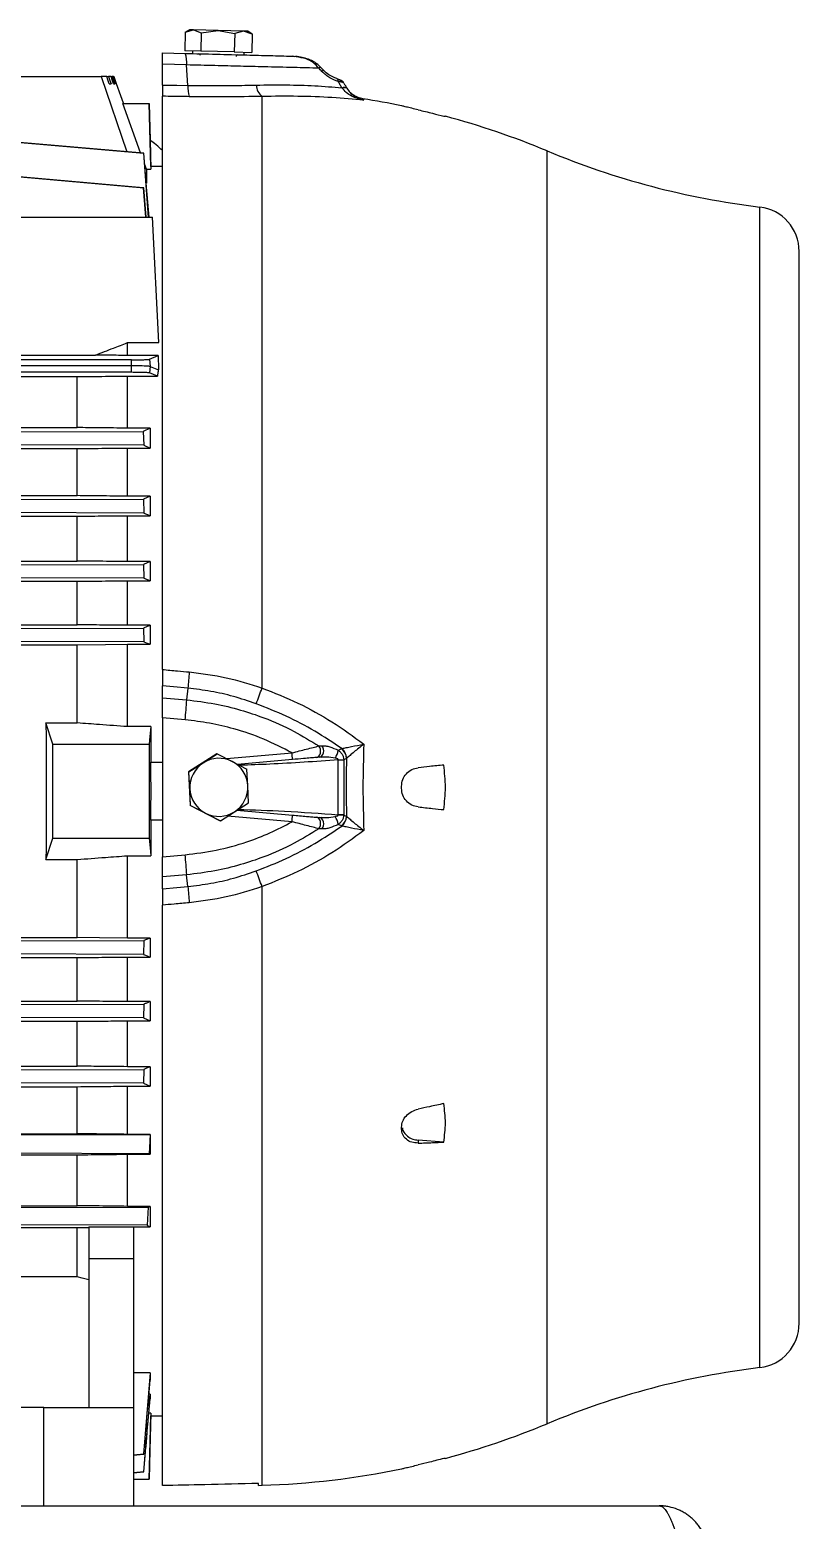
# Model space of a CAD drawing. Header units: millimetres. Extents: x 2 to 418, y 2 to 295.
# Drawn here: x 96.92 to 114.13, y 91.12 to 124.49 of the extents above; entities that cross this region are included whole.
import ezdxf

# ---------------------------------------------------------------- set-up
doc = ezdxf.new("R2010")
doc.units = ezdxf.units.MM

msp = doc.modelspace()

# ---------------------------------------------------------------- linework, layer by layer
at = {"color": 7, "linetype": 'Continuous', "lineweight": 25}
for p, q in [((100.395, 124.436), (100.576, 124.49)), ((100.497, 124.492), (100.404, 124.441)), ((100.576, 124.49), (100.497, 124.492)), ((101.13, 124.475), (100.576, 124.49)), ((100.576, 124.49), (100.753, 124.427)), ((100.753, 124.427), (101.13, 124.475)), ((101.13, 124.475), (101.503, 124.407)), ((101.701, 124.46), (101.13, 124.475)), ((100.395, 124.436), (100.384, 124.024)), ((100.753, 124.427), (100.742, 124.015)), ((101.503, 124.407), (101.492, 123.995)), ((101.701, 124.46), (101.503, 124.407)), ((101.895, 124.397), (101.701, 124.46)), ((101.796, 124.458), (101.701, 124.46)), ((101.895, 124.397), (101.796, 124.458)), ((101.895, 124.397), (101.884, 123.985)), ((101.885, 124.401), (101.895, 124.397)), ((99.883, 123.977), (100.393, 123.964)), ((100.742, 124.015), (100.384, 124.024)), ((100.555, 124.02), (100.553, 123.96)), ((101.492, 123.995), (100.742, 124.015)), ((101.492, 123.995), (101.884, 123.985)), ((101.713, 123.93), (101.714, 123.99)), ((102.875, 123.884), (102.785, 123.901)), ((100.426, 123.704), (99.883, 123.719)), ((99.883, 123.255), (99.883, 123.719)), ((100.454, 123.247), (100.426, 123.704)), ((103.492, 123.582), (103.423, 123.658)), ((93.551, 123.445), (98.514, 123.445)), ((98.514, 123.445), (99.085, 121.763)), ((98.656, 123.445), (98.677, 123.445)), ((98.741, 123.445), (98.757, 123.445)), ((98.793, 123.445), (98.794, 123.445)), ((99.013, 122.849), (98.796, 123.446)), ((103.791, 123.397), (103.787, 123.399)), ((103.945, 123.299), (103.932, 123.308)), ((99.394, 121.736), (99.001, 122.845)), ((99.001, 122.845), (99.588, 122.845)), ((99.626, 121.43), (99.589, 122.845)), ((99.883, 110.17), (99.883, 123.003)), ((102.114, 109.755), (102.114, 123)), ((104.371, 122.947), (104.39, 122.913)), ((105.233, 122.789), (105.233, 122.789)), ((106.181, 122.557), (106.216, 122.556)), ((99.458, 121.728), (96.435, 121.994)), ((96.445, 121.994), (99.468, 121.73)), ((99.468, 121.73), (99.458, 121.728)), ((99.458, 121.728), (99.568, 120.294)), ((99.524, 121.37), (99.49, 121.467)), ((99.456, 120.954), (96.433, 121.221)), ((96.446, 121.221), (99.469, 120.956)), ((99.524, 121.37), (99.524, 121.059)), ((99.524, 121.37), (99.625, 121.37)), ((99.625, 121.43), (99.625, 121.37)), ((99.883, 121.43), (99.625, 121.43)), ((99.469, 120.956), (99.456, 120.954)), ((99.456, 120.954), (99.503, 120.294)), ((99.52, 120.294), (99.469, 120.956)), ((92.704, 120.294), (99.659, 120.294)), ((99.806, 117.487), (99.659, 120.294)), ((114.133, 95.531), (114.133, 119.531)), ((99.099, 117.2), (99.099, 117.487)), ((99.099, 117.487), (99.806, 117.487)), ((91.883, 117.21), (98.387, 117.21)), ((99.791, 117.2), (99.099, 117.2)), ((99.594, 117.116), (99.791, 117.2)), ((99.19, 116.968), (91.883, 116.968)), ((99.19, 117.103), (91.895, 117.103)), ((99.19, 116.823), (91.896, 116.823)), ((99.19, 116.968), (99.19, 117.103)), ((99.19, 116.823), (99.19, 116.968)), ((99.594, 117.116), (99.609, 116.954)), ((99.609, 116.954), (99.596, 116.81)), ((99.771, 116.74), (99.596, 116.81)), ((99.609, 116.954), (99.794, 116.88)), ((76.688, 116.726), (97.979, 116.726)), ((97.979, 115.586), (97.979, 116.726)), ((99.099, 115.573), (99.099, 116.74)), ((99.099, 116.74), (99.771, 116.74)), ((76.499, 115.586), (97.979, 115.586)), ((96.433, 115.49), (99.456, 115.499)), ((99.607, 115.573), (99.099, 115.573)), ((99.607, 115.573), (99.456, 115.499)), ((99.456, 115.499), (99.469, 115.191)), ((99.607, 115.573), (99.607, 115.128)), ((99.469, 115.191), (96.446, 115.2)), ((99.099, 115.128), (99.607, 115.128)), ((99.099, 114.049), (99.099, 115.128)), ((99.469, 115.191), (99.607, 115.128)), ((75.087, 115.115), (97.979, 115.115)), ((97.979, 114.062), (97.979, 115.115)), ((75.087, 114.062), (97.979, 114.062)), ((96.434, 113.972), (99.458, 113.982)), ((99.607, 114.049), (99.099, 114.049)), ((99.607, 114.049), (99.458, 113.982)), ((99.458, 113.982), (99.468, 113.673)), ((99.607, 114.049), (99.607, 113.613)), ((75.087, 113.602), (97.979, 113.602)), ((99.468, 113.673), (96.445, 113.683)), ((97.979, 112.598), (97.979, 113.602)), ((99.099, 113.613), (99.607, 113.613)), ((99.099, 112.586), (99.099, 113.613)), ((75.087, 112.598), (97.979, 112.598)), ((96.436, 112.513), (99.459, 112.522)), ((99.607, 112.586), (99.099, 112.586)), ((99.607, 112.586), (99.459, 112.522)), ((99.459, 112.522), (99.468, 112.214)), ((99.607, 112.586), (99.607, 112.156)), ((75.087, 112.145), (97.979, 112.145)), ((99.468, 112.214), (96.444, 112.223)), ((97.979, 111.17), (97.979, 112.145)), ((99.099, 112.156), (99.607, 112.156)), ((99.099, 111.159), (99.099, 112.156)), ((75.087, 111.17), (97.979, 111.17)), ((99.607, 111.159), (99.099, 111.159)), ((99.607, 111.159), (99.607, 110.733)), ((96.437, 111.089), (99.461, 111.098)), ((99.467, 110.79), (96.443, 110.799)), ((99.461, 111.098), (99.467, 110.79)), ((75.087, 110.722), (97.979, 110.722)), ((97.979, 108.973), (97.979, 110.722)), ((99.099, 110.733), (99.607, 110.733)), ((99.099, 108.89), (99.099, 110.733)), ((99.883, 109.538), (99.883, 109.806)), ((99.883, 109.538), (100.426, 109.489)), ((100.454, 109.751), (100.426, 109.489)), ((97.433, 108.495), (97.277, 108.973)), ((97.277, 108.973), (97.979, 108.973)), ((99.625, 108.89), (99.099, 108.89)), ((99.625, 108.89), (99.625, 108.092)), ((99.883, 109.087), (99.883, 105.976)), ((100.393, 109.041), (99.883, 109.087)), ((97.433, 108.495), (99.588, 108.495)), ((97.433, 106.395), (97.433, 108.495)), ((101.099, 108.281), (100.468, 107.876)), ((100.795, 108.078), (101.11, 108.281)), ((101.11, 108.281), (101.099, 108.281)), ((101.11, 108.281), (101.445, 108.109)), ((102.794, 108.154), (101.565, 108.046)), ((103.421, 108.214), (103.434, 108.209)), ((103.819, 106.919), (103.819, 108.144)), ((103.819, 108.144), (103.945, 108.144)), ((103.945, 108.144), (103.945, 106.919)), ((99.625, 108.092), (99.883, 108.092)), ((100.468, 107.876), (100.503, 107.126)), ((100.478, 107.876), (100.468, 107.876)), ((100.478, 107.876), (100.795, 108.078)), ((100.498, 107.501), (100.478, 107.876)), ((101.445, 108.109), (101.776, 107.937)), ((101.796, 107.562), (101.776, 107.937)), ((100.514, 107.126), (100.498, 107.501)), ((101.812, 107.187), (101.796, 107.562)), ((105.233, 107.51), (105.233, 107.553)), ((100.514, 107.126), (100.503, 107.126)), ((101.17, 106.782), (100.503, 107.126)), ((100.514, 107.126), (100.849, 106.954)), ((101.498, 106.984), (101.812, 107.187)), ((99.625, 106.798), (99.625, 106)), ((99.883, 106.798), (99.625, 106.798)), ((100.849, 106.954), (101.181, 106.782)), ((101.181, 106.782), (101.17, 106.782)), ((101.181, 106.782), (101.498, 106.984)), ((101.549, 107.018), (102.794, 106.909)), ((103.394, 106.856), (103.433, 106.856)), ((103.434, 106.853), (103.421, 106.849)), ((103.434, 106.853), (103.421, 106.849)), ((103.819, 106.919), (103.945, 106.919)), ((97.277, 105.917), (97.433, 106.395)), ((97.433, 106.395), (99.588, 106.395)), ((97.277, 105.917), (97.979, 105.917)), ((97.979, 104.168), (97.979, 105.917)), ((99.099, 106), (99.625, 106)), ((99.099, 104.157), (99.099, 106)), ((99.883, 105.976), (100.393, 106.022)), ((100.426, 105.574), (99.883, 105.525)), ((99.883, 105.256), (99.883, 105.525)), ((100.454, 105.311), (100.426, 105.574)), ((99.883, 91.897), (99.883, 104.893)), ((75.087, 104.168), (97.979, 104.168)), ((99.607, 104.157), (99.099, 104.157)), ((99.607, 104.157), (99.607, 103.731)), ((99.461, 103.792), (96.438, 103.801)), ((96.443, 104.091), (99.467, 104.1)), ((99.467, 104.1), (99.461, 103.792)), ((75.087, 103.72), (97.979, 103.72)), ((97.979, 102.745), (97.979, 103.72)), ((99.099, 103.731), (99.607, 103.731)), ((99.099, 102.734), (99.099, 103.731)), ((75.087, 102.745), (97.979, 102.745)), ((96.444, 102.667), (99.468, 102.676)), ((99.607, 102.734), (99.099, 102.734)), ((99.468, 102.676), (99.459, 102.368)), ((99.607, 102.734), (99.607, 102.304)), ((75.087, 102.293), (97.979, 102.293)), ((99.459, 102.368), (96.436, 102.377)), ((97.979, 101.288), (97.979, 102.293)), ((99.099, 102.304), (99.607, 102.304)), ((99.099, 101.277), (99.099, 102.304)), ((99.459, 102.368), (99.607, 102.304)), ((75.087, 101.288), (97.979, 101.288)), ((96.445, 101.207), (99.468, 101.217)), ((99.607, 101.277), (99.099, 101.277)), ((99.468, 101.217), (99.458, 100.908)), ((99.607, 101.277), (99.607, 100.841)), ((75.087, 100.829), (97.979, 100.829)), ((99.458, 100.908), (96.435, 100.918)), ((97.979, 99.775), (97.979, 100.829)), ((99.099, 100.841), (99.607, 100.841)), ((99.099, 99.762), (99.099, 100.841)), ((99.458, 100.908), (99.607, 100.841)), ((75.087, 99.775), (97.979, 99.775)), ((105.233, 99.884), (105.233, 99.921)), ((96.584, 99.753), (99.606, 99.762)), ((99.607, 99.762), (99.099, 99.762)), ((99.606, 99.762), (99.585, 99.328)), ((99.607, 99.762), (99.606, 99.762)), ((99.607, 99.762), (99.607, 99.317)), ((106.181, 99.586), (105.609, 99.631)), ((105.609, 99.631), (105.609, 99.566)), ((75.087, 99.304), (97.979, 99.304)), ((99.585, 99.328), (96.563, 99.337)), ((97.979, 98.164), (97.979, 99.304)), ((99.099, 98.15), (99.099, 99.317)), ((99.099, 99.317), (99.607, 99.317)), ((75.087, 98.164), (97.979, 98.164)), ((96.546, 98.121), (99.568, 98.131)), ((99.607, 98.15), (99.099, 98.15)), ((99.568, 98.131), (99.545, 97.725)), ((99.607, 98.15), (99.607, 97.69)), ((93.633, 97.675), (97.979, 97.675)), ((99.545, 97.725), (96.523, 97.734)), ((97.979, 96.572), (97.979, 97.675)), ((98.233, 97.692), (99.233, 97.692)), ((98.233, 97.692), (98.233, 96.985)), ((99.233, 97.692), (99.233, 96.985)), ((99.233, 97.69), (99.607, 97.69)), ((98.233, 96.985), (99.233, 96.985)), ((98.233, 96.985), (98.233, 93.645)), ((99.233, 96.985), (99.233, 93.645)), ((97.979, 96.572), (93.633, 96.572)), ((99.607, 94.423), (99.233, 94.423)), ((99.607, 94.423), (99.459, 92.6)), ((99.607, 94.423), (99.607, 94.262)), ((99.607, 93.947), (99.581, 93.947)), ((99.607, 93.947), (99.607, 93.837)), ((97.233, 93.645), (75.833, 93.645)), ((97.233, 91.445), (97.233, 93.645)), ((97.233, 93.645), (99.233, 93.645)), ((99.233, 93.645), (99.233, 91.445)), ((99.625, 93.52), (99.58, 93.52)), ((99.589, 92.045), (99.626, 93.46)), ((99.625, 93.52), (99.625, 93.46)), ((99.625, 93.46), (99.883, 93.46)), ((99.233, 92.58), (99.459, 92.6)), ((99.468, 92.598), (99.233, 92.578)), ((99.459, 92.6), (99.468, 92.598)), ((106.216, 92.507), (106.181, 92.506)), ((99.233, 92.184), (99.461, 92.204)), ((99.467, 92.203), (99.233, 92.182)), ((99.461, 92.204), (99.467, 92.203)), ((105.233, 92.274), (105.233, 92.274)), ((99.233, 92.045), (99.588, 92.045)), ((102.033, 91.902), (102.033, 91.945)), ((102.033, 91.902), (102.114, 91.904)), ((66.198, 91.445), (110.998, 91.445))]:
    msp.add_line(p, q, dxfattribs=at)
at = {"color": 8, "linetype": 'Continuous', "lineweight": 25}
for p, q in [((102.785, 123.901), (102.84, 123.891)), ((108.493, 93.283), (108.493, 121.78)), ((113.254, 94.539), (113.254, 120.524)), ((101.316, 108.175), (102.785, 108.303)), ((102.785, 106.759), (101.343, 106.886)), ((102.114, 91.904), (102.114, 105.308))]:
    msp.add_line(p, q, dxfattribs=at)
at = {"color": 7, "linetype": 'Continuous', "lineweight": 25, "flags": 128}
for points in [[(98.695, 123.285), (98.663, 123.375), (98.638, 123.445)], [(98.677, 123.445), (98.709, 123.355), (98.734, 123.285)], [(98.791, 123.285), (98.759, 123.375), (98.734, 123.445)], [(98.757, 123.445), (98.79, 123.355), (98.815, 123.285)], [(98.844, 123.285), (98.811, 123.375), (98.786, 123.445)], [(98.794, 123.445), (98.826, 123.355), (98.852, 123.285)], [(99.883, 123.255), (100.203, 123.251), (100.454, 123.247)], [(103.897, 123.195), (103.918, 123.201), (103.937, 123.205), (103.954, 123.208), (103.969, 123.209), (103.982, 123.208), (103.992, 123.205), (103.999, 123.201), (104.005, 123.195)], [(103.902, 123.189), (103.923, 123.195), (103.942, 123.198), (103.959, 123.2), (103.974, 123.201), (103.987, 123.199), (103.997, 123.197), (104.005, 123.192), (104.01, 123.186)], [(99.588, 122.845), (99.609, 122.019), (99.625, 121.37)], [(99.467, 110.79), (99.545, 110.758), (99.607, 110.733)], [(97.979, 110.722), (98.606, 110.728), (99.099, 110.733)], [(100.454, 109.751), (100.134, 109.782), (99.883, 109.806)], [(99.625, 108.89), (99.604, 108.669), (99.588, 108.495)], [(103.325, 108.201), (103.356, 108.21), (103.383, 108.23), (103.404, 108.261), (103.418, 108.299), (103.423, 108.341), (103.419, 108.384), (103.405, 108.424), (103.384, 108.458)], [(103.394, 108.207), (103.425, 108.216), (103.452, 108.236), (103.474, 108.267), (103.488, 108.304), (103.493, 108.347), (103.488, 108.389), (103.475, 108.43), (103.454, 108.464)], [(103.384, 106.605), (103.405, 106.639), (103.419, 106.679), (103.423, 106.722), (103.418, 106.764), (103.404, 106.802), (103.383, 106.833), (103.356, 106.853), (103.325, 106.862)], [(103.454, 106.599), (103.475, 106.633), (103.488, 106.673), (103.493, 106.716), (103.488, 106.758), (103.474, 106.796), (103.452, 106.826), (103.425, 106.847), (103.394, 106.856)], [(99.588, 106.395), (99.609, 106.174), (99.625, 106)], [(99.883, 105.256), (100.203, 105.287), (100.454, 105.311)], [(99.099, 104.157), (98.472, 104.163), (97.979, 104.168)], [(99.607, 104.157), (99.528, 104.125), (99.467, 104.1)], [(98.233, 96.505), (98.091, 96.543), (97.979, 96.572)], [(99.467, 92.203), (99.545, 93.118), (99.607, 93.837)], [(99.625, 93.52), (99.604, 92.694), (99.588, 92.045)]]:
    msp.add_lwpolyline(points, dxfattribs=at)
at = {"color": 7, "linetype": 'Continuous', "lineweight": 25}
for centre, radius, start, end in [((99.847, 123.762), 0.582, 354.3328, 20.3439), ((100.692, 123.916), 0.04, 358.5, 88.5), ((101.572, 123.893), 0.04, 88.5, 178.5), ((101.351, 123.23), 0.898, 178.8861, 195.1898), ((102.344, 123.282), 0.364, 184.4332, 230.8565), ((103.815, 123.224), 0.15, 30.002, 76.7976), ((103.815, 123.224), 0.15, 44.3458, 76.7962), ((101.564, 105.167), 18, 78.2391, 81.03), ((101.564, 105.167), 18, 67.3604, 75.0238), ((115.422, 138.393), 18, 247.3604, 263.0815), ((113.133, 119.531), 1, 0, 83.0815), ((118.413, 108.387), 18.011, 174.5003, 175.657), ((88.756, 110.135), 11.688, 354.6264, 356.8282), ((89.445, 114.365), 13.482, 338.4067, 340.0022), ((101.147, 107.532), 0.65, 62.7024, 122.7215), ((101.364, 108.141), 1.429, 0.4992, 6.5029), ((103.437, 108.411), 0.383, 324.0807, 352.5148), ((103.78, 111.748), 3.602, 270.6103, 272.6104), ((103.632, 108.133), 0.376, 7.1604, 45.0615), ((103.636, 108.132), 0.377, 7.7357, 45.265), ((101.147, 107.531), 0.65, 122.7246, 182.7135), ((101.146, 107.531), 0.65, 2.7061, 62.6981), ((101.147, 107.531), 0.65, 182.7061, 242.6981), ((101.146, 107.531), 0.65, 302.7246, 2.7135), ((101.147, 107.531), 0.65, 242.7024, 302.7215), ((101.364, 106.921), 1.429, 353.4971, 359.5008), ((103.437, 106.652), 0.383, 7.4852, 35.9193), ((103.78, 103.314), 3.602, 87.3896, 89.3897), ((103.632, 106.93), 0.376, 314.9385, 352.8396), ((103.636, 106.931), 0.377, 314.735, 352.2643), ((88.756, 104.927), 11.688, 3.1718, 5.3736), ((89.445, 100.698), 13.482, 19.9978, 21.5933), ((118.413, 106.675), 18.011, 184.343, 185.4997), ((113.133, 95.531), 1, 276.9185, 0), ((115.422, 76.67), 18, 96.9185, 112.6396), ((101.564, 109.896), 18, 284.9757, 292.6396), ((101.564, 109.896), 18, 271.75, 281.7609)]:
    msp.add_arc(centre, radius, start, end, dxfattribs=at)
at = {"color": 8, "linetype": 'Continuous', "lineweight": 25}
for centre, radius, start, end in [((103.464, 123.557), 0.109, 112.0318, 136.5639), ((103.533, 123.48), 0.109, 111.9955, 136.1168), ((103.75, 123.343), 0.0677, 350.6744, 53.5274)]:
    msp.add_arc(centre, radius, start, end, dxfattribs=at)
at = {"color": 7, "linetype": 'Continuous', "lineweight": 25}
for points, knots in [([(99.883, 123.719), (99.883, 123.759), (99.883, 123.843), (99.883, 123.949), (99.883, 123.967), (99.883, 123.977)], [0, 0, 0, 0, 0.276134, 0.562131, 1, 1, 1, 1]), ([(100.393, 123.964), (100.626, 123.958), (101.093, 123.946), (101.727, 123.929), (102.294, 123.914), (102.621, 123.906), (102.785, 123.901)], [0, 0, 0, 0, 0.279333, 0.560176, 0.780687, 1, 1, 1, 1]), ([(103.423, 123.658), (103.38, 123.696), (103.299, 123.77), (103.109, 123.857), (102.961, 123.881), (102.865, 123.896)], [0, 0, 0, 0, 0.274006, 0.528028, 1, 1, 1, 1]), ([(103.384, 123.632), (103.201, 123.637), (102.807, 123.646), (102.216, 123.661), (101.62, 123.675), (101.043, 123.689), (100.637, 123.699), (100.426, 123.704)], [0, 0, 0, 0, 0.203591, 0.438196, 0.611812, 0.7991, 1, 1, 1, 1]), ([(103.454, 123.556), (103.441, 123.57), (103.418, 123.596), (103.395, 123.621), (103.384, 123.632)], [0, 0, 0, 0, 0.56, 1, 1, 1, 1]), ([(103.817, 123.332), (103.754, 123.358), (103.659, 123.398), (103.536, 123.478), (103.481, 123.53), (103.454, 123.556)], [0, 0, 0, 0, 0.497503, 0.748598, 1, 1, 1, 1]), ([(103.788, 123.398), (103.727, 123.423), (103.622, 123.466), (103.53, 123.548), (103.492, 123.582)], [0, 0, 0, 0, 0.580568, 1, 1, 1, 1]), ([(98.638, 123.445), (98.617, 123.445), (98.58, 123.445), (98.534, 123.445), (98.514, 123.445)], [0, 0, 0, 0, 0.5603408, 1, 1, 1, 1]), ([(98.734, 123.445), (98.724, 123.445), (98.708, 123.445), (98.687, 123.445), (98.677, 123.445)], [0, 0, 0, 0, 0.559649, 1, 1, 1, 1]), ([(98.695, 123.285), (98.703, 123.285), (98.716, 123.285), (98.729, 123.285), (98.734, 123.285)], [0, 0, 0, 0, 0.5600163, 1, 1, 1, 1]), ([(98.786, 123.445), (98.782, 123.445), (98.774, 123.445), (98.763, 123.445), (98.757, 123.445)], [0, 0, 0, 0, 0.559717, 1, 1, 1, 1]), ([(98.791, 123.285), (98.796, 123.285), (98.805, 123.285), (98.812, 123.285), (98.815, 123.285)], [0, 0, 0, 0, 0.560004, 1, 1, 1, 1]), ([(98.844, 123.285), (98.846, 123.285), (98.849, 123.285), (98.851, 123.285), (98.852, 123.285)], [0, 0, 0, 0, 0.56, 1, 1, 1, 1]), ([(99.883, 123.255), (99.883, 123.224), (99.883, 123.16), (99.883, 123.086), (99.883, 123.03), (99.883, 123.012), (99.883, 123.003)], [0, 0, 0, 0, 0.25037, 0.50006, 0.750038, 1, 1, 1, 1]), ([(100.454, 123.247), (100.625, 123.245), (100.968, 123.241), (101.479, 123.244), (101.812, 123.251), (101.981, 123.254)], [0, 0, 0, 0, 0.330174, 0.659144, 1, 1, 1, 1]), ([(101.981, 123.254), (102.207, 123.257), (102.657, 123.263), (103.299, 123.243), (103.698, 123.211), (103.897, 123.195)], [0, 0, 0, 0, 0.335671, 0.668626, 1, 1, 1, 1]), ([(103.932, 123.308), (103.922, 123.316), (103.905, 123.331), (103.869, 123.355), (103.83, 123.38), (103.804, 123.391), (103.791, 123.397)], [0, 0, 0, 0, 0.274172, 0.523279, 0.76056, 1, 1, 1, 1]), ([(103.868, 123.363), (103.857, 123.369), (103.833, 123.38), (103.805, 123.392), (103.791, 123.397)], [0, 0, 0, 0, 0.488396, 1, 1, 1, 1]), ([(103.897, 123.195), (103.882, 123.221), (103.856, 123.266), (103.829, 123.312), (103.817, 123.332)], [0, 0, 0, 0, 0.5600004, 1, 1, 1, 1]), ([(103.922, 123.329), (103.917, 123.334), (103.911, 123.339), (103.896, 123.348), (103.892, 123.35)], [0, 0, 0, 0, 0.772869, 1, 1, 1, 1]), ([(103.902, 123.189), (103.901, 123.191), (103.899, 123.193), (103.898, 123.195), (103.897, 123.195)], [0, 0, 0, 0, 0.5599999, 1, 1, 1, 1]), ([(104.39, 122.913), (104.296, 122.939), (104.156, 122.976), (103.995, 123.084), (103.933, 123.155), (103.902, 123.189)], [0, 0, 0, 0, 0.509465, 0.759122, 1, 1, 1, 1]), ([(103.945, 123.299), (103.956, 123.28), (103.976, 123.245), (103.996, 123.211), (104.005, 123.195)], [0, 0, 0, 0, 0.56, 1, 1, 1, 1]), ([(104.005, 123.195), (104.006, 123.194), (104.007, 123.19), (104.009, 123.187), (104.01, 123.186)], [0, 0, 0, 0, 0.559999, 1, 1, 1, 1]), ([(104.01, 123.186), (104.033, 123.152), (104.08, 123.082), (104.204, 122.975), (104.316, 122.938), (104.39, 122.913)], [0, 0, 0, 0, 0.240144, 0.489146, 1, 1, 1, 1]), ([(100.485, 122.994), (100.373, 122.996), (100.172, 122.999), (99.971, 123.002), (99.883, 123.003)], [0, 0, 0, 0, 0.56, 1, 1, 1, 1]), ([(104.39, 122.913), (104.156, 122.935), (103.688, 122.98), (102.923, 123.008), (102.384, 123.002), (102.114, 123)], [0, 0, 0, 0, 0.333147, 0.666491, 1, 1, 1, 1]), ([(104.371, 122.947), (104.353, 122.95), (104.327, 122.955), (104.289, 122.967), (104.259, 122.977), (104.23, 122.99), (104.19, 123.011), (104.141, 123.042), (104.092, 123.082), (104.061, 123.111), (104.051, 123.125), (104.051, 123.126)], [0, 0, 0, 0, 0.07127, 0.103964, 0.135488, 0.170192, 0.214685, 0.350249, 0.622637, 0.970289, 1, 1, 1, 1]), ([(105.609, 122.7), (105.559, 122.712), (105.46, 122.735), (105.337, 122.764), (105.25, 122.785), (105.239, 122.788), (105.233, 122.789)], [0, 0, 0, 0, 0.250066, 0.499991, 0.749823, 1, 1, 1, 1]), ([(105.609, 122.7), (105.716, 122.675), (105.908, 122.629), (106.098, 122.579), (106.181, 122.557)], [0, 0, 0, 0, 0.5601065, 1, 1, 1, 1]), ([(99.883, 121.789), (99.837, 121.833), (99.752, 121.915), (99.655, 121.982), (99.611, 122.012)], [0, 0, 0, 0, 0.5440358, 1, 1, 1, 1]), ([(99.584, 120.294), (99.566, 120.521), (99.528, 121), (99.489, 121.478), (99.468, 121.73)], [0, 0, 0, 0, 0.473759, 1, 1, 1, 1]), ([(98.387, 117.21), (98.52, 117.262), (98.757, 117.355), (98.995, 117.447), (99.099, 117.487)], [0, 0, 0, 0, 0.5599999, 1, 1, 1, 1]), ([(99.099, 117.2), (98.966, 117.202), (98.729, 117.205), (98.492, 117.208), (98.387, 117.21)], [0, 0, 0, 0, 0.5599999, 1, 1, 1, 1]), ([(99.791, 117.2), (99.791, 117.141), (99.792, 117.035), (99.794, 116.928), (99.794, 116.88)], [0, 0, 0, 0, 0.559996, 1, 1, 1, 1]), ([(99.19, 117.103), (99.241, 117.103), (99.342, 117.103), (99.471, 117.106), (99.566, 117.11), (99.585, 117.114), (99.594, 117.116)], [0, 0, 0, 0, 0.249797, 0.49979, 0.749654, 1, 1, 1, 1]), ([(99.512, 116.962), (99.46, 116.964), (99.368, 116.967), (99.245, 116.967), (99.19, 116.968)], [0, 0, 0, 0, 0.5591, 1, 1, 1, 1]), ([(99.596, 116.81), (99.586, 116.811), (99.566, 116.815), (99.471, 116.819), (99.341, 116.822), (99.241, 116.822), (99.19, 116.823)], [0, 0, 0, 0, 0.250076, 0.500102, 0.750071, 1, 1, 1, 1]), ([(99.609, 116.954), (99.601, 116.956), (99.587, 116.959), (99.537, 116.961), (99.512, 116.962)], [0, 0, 0, 0, 0.500032, 1, 1, 1, 1]), ([(99.794, 116.88), (99.79, 116.854), (99.782, 116.807), (99.774, 116.76), (99.771, 116.74)], [0, 0, 0, 0, 0.560002, 1, 1, 1, 1]), ([(97.979, 116.726), (98.188, 116.729), (98.561, 116.733), (98.935, 116.738), (99.099, 116.74)], [0, 0, 0, 0, 0.56, 1, 1, 1, 1]), ([(99.099, 115.573), (98.89, 115.575), (98.516, 115.58), (98.143, 115.584), (97.979, 115.586)], [0, 0, 0, 0, 0.56, 1, 1, 1, 1]), ([(97.979, 115.115), (98.188, 115.118), (98.561, 115.122), (98.935, 115.126), (99.099, 115.128)], [0, 0, 0, 0, 0.56, 1, 1, 1, 1]), ([(99.099, 114.049), (98.89, 114.052), (98.517, 114.056), (98.143, 114.06), (97.979, 114.062)], [0, 0, 0, 0, 0.56, 1, 1, 1, 1]), ([(97.979, 113.602), (98.188, 113.604), (98.561, 113.608), (98.935, 113.612), (99.099, 113.613)], [0, 0, 0, 0, 0.56, 1, 1, 1, 1]), ([(99.468, 113.673), (99.494, 113.662), (99.541, 113.642), (99.587, 113.622), (99.607, 113.613)], [0, 0, 0, 0, 0.56, 1, 1, 1, 1]), ([(99.099, 112.586), (98.89, 112.588), (98.517, 112.592), (98.144, 112.596), (97.979, 112.598)], [0, 0, 0, 0, 0.56, 1, 1, 1, 1]), ([(97.979, 112.145), (98.188, 112.147), (98.562, 112.151), (98.935, 112.155), (99.099, 112.156)], [0, 0, 0, 0, 0.56, 1, 1, 1, 1]), ([(99.468, 112.214), (99.494, 112.203), (99.54, 112.184), (99.587, 112.165), (99.607, 112.156)], [0, 0, 0, 0, 0.56, 1, 1, 1, 1]), ([(99.099, 111.159), (98.89, 111.161), (98.517, 111.165), (98.144, 111.169), (97.979, 111.17)], [0, 0, 0, 0, 0.56, 1, 1, 1, 1]), ([(99.607, 111.159), (99.58, 111.148), (99.531, 111.128), (99.482, 111.107), (99.461, 111.098)], [0, 0, 0, 0, 0.56, 1, 1, 1, 1]), ([(99.883, 110.17), (99.996, 110.159), (100.196, 110.141), (100.397, 110.122), (100.485, 110.114)], [0, 0, 0, 0, 0.56, 1, 1, 1, 1]), ([(99.883, 110.17), (99.883, 110.133), (99.883, 110.058), (99.883, 109.958), (99.883, 109.87), (99.883, 109.828), (99.883, 109.806)], [0, 0, 0, 0, 0.251022, 0.499996, 0.7496, 1, 1, 1, 1]), ([(99.883, 109.087), (99.883, 109.137), (99.883, 109.238), (99.883, 109.407), (99.883, 109.488), (99.883, 109.538)], [0, 0, 0, 0, 0.276967, 0.563179, 1, 1, 1, 1]), ([(100.426, 109.489), (100.637, 109.464), (101.043, 109.415), (101.62, 109.274), (102.216, 109.075), (102.807, 108.812), (103.201, 108.57), (103.384, 108.458)], [0, 0, 0, 0, 0.2009, 0.388188, 0.561804, 0.796409, 1, 1, 1, 1]), ([(101.981, 109.404), (101.812, 109.461), (101.479, 109.573), (100.968, 109.689), (100.625, 109.73), (100.454, 109.751)], [0, 0, 0, 0, 0.340854, 0.669824, 1, 1, 1, 1]), ([(102.114, 109.755), (102.384, 109.647), (102.924, 109.432), (103.688, 109.01), (104.156, 108.67), (104.39, 108.5)], [0, 0, 0, 0, 0.333856, 0.667198, 1, 1, 1, 1]), ([(103.897, 108.399), (103.698, 108.532), (103.299, 108.798), (102.657, 109.136), (102.207, 109.314), (101.981, 109.404)], [0, 0, 0, 0, 0.331374, 0.664329, 1, 1, 1, 1]), ([(97.277, 108.973), (97.279, 108.689), (97.284, 108.12), (97.286, 107.097), (97.28, 106.364), (97.277, 105.917)], [0, 0, 0, 0, 0.279848, 0.56012, 1, 1, 1, 1]), ([(99.099, 108.89), (98.89, 108.906), (98.517, 108.933), (98.144, 108.961), (97.979, 108.973)], [0, 0, 0, 0, 0.56, 1, 1, 1, 1]), ([(102.785, 108.303), (102.576, 108.411), (102.157, 108.626), (101.533, 108.836), (100.943, 108.977), (100.576, 109.02), (100.393, 109.041)], [0, 0, 0, 0, 0.279312, 0.56015, 0.780669, 1, 1, 1, 1]), ([(99.588, 108.495), (99.588, 108.299), (99.589, 107.949), (99.589, 107.599), (99.589, 107.445)], [0, 0, 0, 0, 0.56, 1, 1, 1, 1]), ([(102.785, 108.303), (102.893, 108.331), (103.058, 108.374), (103.262, 108.426), (103.343, 108.447), (103.384, 108.458)], [0, 0, 0, 0, 0.48121, 0.734691, 1, 1, 1, 1]), ([(103.384, 108.458), (103.398, 108.459), (103.421, 108.461), (103.444, 108.463), (103.454, 108.464)], [0, 0, 0, 0, 0.56, 1, 1, 1, 1]), ([(103.454, 108.464), (103.481, 108.463), (103.535, 108.462), (103.658, 108.433), (103.754, 108.39), (103.817, 108.361)], [0, 0, 0, 0, 0.250259, 0.501107, 1, 1, 1, 1]), ([(103.902, 108.4), (103.933, 108.406), (103.995, 108.419), (104.156, 108.452), (104.296, 108.481), (104.39, 108.5)], [0, 0, 0, 0, 0.240584, 0.489771, 1, 1, 1, 1]), ([(104.39, 108.5), (104.315, 108.44), (104.204, 108.351), (104.08, 108.245), (104.033, 108.203), (104.01, 108.182)], [0, 0, 0, 0, 0.511616, 0.760149, 1, 1, 1, 1]), ([(103.325, 108.201), (103.284, 108.197), (103.2, 108.19), (103.016, 108.173), (102.878, 108.161), (102.794, 108.154)], [0, 0, 0, 0, 0.28128, 0.562346, 1, 1, 1, 1]), ([(103.394, 108.207), (103.381, 108.206), (103.358, 108.204), (103.335, 108.202), (103.325, 108.201)], [0, 0, 0, 0, 0.56, 1, 1, 1, 1]), ([(103.748, 108.186), (103.686, 108.195), (103.566, 108.211), (103.451, 108.208), (103.394, 108.207)], [0, 0, 0, 0, 0.513186, 1, 1, 1, 1]), ([(103.819, 108.147), (103.819, 108.148), (103.819, 108.15), (103.818, 108.155), (103.814, 108.161), (103.807, 108.167), (103.786, 108.179), (103.765, 108.183), (103.748, 108.186)], [0, 0, 0, 0, 0.040428, 0.081299, 0.169031, 0.271685, 0.391417, 1, 1, 1, 1]), ([(103.817, 108.361), (103.832, 108.368), (103.859, 108.381), (103.885, 108.393), (103.897, 108.399)], [0, 0, 0, 0, 0.56, 1, 1, 1, 1]), ([(103.817, 108.361), (103.833, 108.349), (103.866, 108.324), (103.905, 108.275), (103.935, 108.216), (103.941, 108.172), (103.945, 108.15)], [0, 0, 0, 0, 0.234613, 0.480296, 0.738376, 1, 1, 1, 1]), ([(103.819, 108.144), (103.819, 108.145), (103.819, 108.145), (103.819, 108.146), (103.819, 108.147)], [0, 0, 0, 0, 0.56, 1, 1, 1, 1]), ([(103.897, 108.399), (103.898, 108.399), (103.9, 108.399), (103.901, 108.399), (103.902, 108.4)], [0, 0, 0, 0, 0.56, 1, 1, 1, 1]), ([(104.005, 108.18), (103.993, 108.174), (103.973, 108.164), (103.953, 108.154), (103.945, 108.15)], [0, 0, 0, 0, 0.56, 1, 1, 1, 1]), ([(103.945, 108.15), (103.945, 108.149), (103.945, 108.147), (103.945, 108.145), (103.945, 108.144)], [0, 0, 0, 0, 0.56, 1, 1, 1, 1]), ([(104.01, 106.88), (104.006, 107.123), (103.997, 107.558), (104.006, 107.991), (104.01, 108.182)], [0, 0, 0, 0, 0.559984, 1, 1, 1, 1]), ([(104.01, 108.182), (104.009, 108.182), (104.007, 108.181), (104.005, 108.18), (104.005, 108.18)], [0, 0, 0, 0, 0.5599989, 1, 1, 1, 1]), ([(99.628, 107.445), (99.628, 107.554), (99.628, 107.773), (99.626, 107.985), (99.625, 108.092)], [0, 0, 0, 0, 0.500927, 1, 1, 1, 1]), ([(105.233, 107.553), (105.239, 107.605), (105.25, 107.709), (105.337, 107.842), (105.46, 107.939), (105.559, 107.96), (105.609, 107.971)], [0, 0, 0, 0, 0.2498768, 0.499711, 0.749541, 1, 1, 1, 1]), ([(106.181, 108.031), (106.075, 108.02), (105.885, 108), (105.693, 107.98), (105.609, 107.971)], [0, 0, 0, 0, 0.559901, 1, 1, 1, 1]), ([(105.609, 107.092), (105.559, 107.102), (105.46, 107.124), (105.337, 107.221), (105.25, 107.353), (105.239, 107.457), (105.233, 107.51)], [0, 0, 0, 0, 0.250066, 0.499991, 0.749823, 1, 1, 1, 1]), ([(99.589, 107.445), (99.589, 107.249), (99.589, 106.899), (99.588, 106.549), (99.588, 106.395)], [0, 0, 0, 0, 0.56, 1, 1, 1, 1]), ([(99.625, 106.798), (99.626, 106.905), (99.628, 107.118), (99.628, 107.336), (99.628, 107.445)], [0, 0, 0, 0, 0.5000832, 1, 1, 1, 1]), ([(102.794, 106.909), (102.901, 106.899), (103.052, 106.886), (103.229, 106.871), (103.293, 106.865), (103.325, 106.862)], [0, 0, 0, 0, 0.556549, 0.778553, 1, 1, 1, 1]), ([(103.325, 106.862), (103.338, 106.861), (103.361, 106.859), (103.384, 106.857), (103.394, 106.856)], [0, 0, 0, 0, 0.56, 1, 1, 1, 1]), ([(103.748, 106.877), (103.765, 106.88), (103.786, 106.884), (103.807, 106.896), (103.814, 106.902), (103.818, 106.908), (103.819, 106.913), (103.819, 106.915), (103.819, 106.916)], [0, 0, 0, 0, 0.608897, 0.72861, 0.831135, 0.91867, 0.959315, 1, 1, 1, 1]), ([(103.945, 106.913), (103.941, 106.891), (103.935, 106.847), (103.905, 106.788), (103.866, 106.739), (103.833, 106.714), (103.817, 106.702)], [0, 0, 0, 0, 0.261295, 0.519331, 0.764742, 1, 1, 1, 1]), ([(103.819, 106.916), (103.819, 106.917), (103.819, 106.917), (103.819, 106.918), (103.819, 106.919)], [0, 0, 0, 0, 0.56, 1, 1, 1, 1]), ([(103.945, 106.919), (103.945, 106.917), (103.945, 106.916), (103.945, 106.914), (103.945, 106.913)], [0, 0, 0, 0, 0.56, 1, 1, 1, 1]), ([(103.945, 106.913), (103.956, 106.907), (103.976, 106.897), (103.996, 106.888), (104.005, 106.883)], [0, 0, 0, 0, 0.56, 1, 1, 1, 1]), ([(104.005, 106.883), (104.006, 106.883), (104.007, 106.882), (104.009, 106.881), (104.01, 106.88)], [0, 0, 0, 0, 0.5599989, 1, 1, 1, 1]), ([(104.01, 106.88), (104.033, 106.86), (104.08, 106.818), (104.204, 106.712), (104.316, 106.623), (104.39, 106.563)], [0, 0, 0, 0, 0.2401437, 0.4891456, 1, 1, 1, 1]), ([(105.609, 107.092), (105.716, 107.081), (105.908, 107.061), (106.098, 107.041), (106.181, 107.032)], [0, 0, 0, 0, 0.5601065, 1, 1, 1, 1]), ([(100.393, 106.022), (100.626, 106.051), (101.093, 106.109), (101.727, 106.287), (102.294, 106.502), (102.621, 106.674), (102.785, 106.759)], [0, 0, 0, 0, 0.2793329, 0.5601763, 0.7806869, 1, 1, 1, 1]), ([(103.384, 106.605), (103.201, 106.492), (102.807, 106.25), (102.216, 105.988), (101.62, 105.789), (101.043, 105.648), (100.637, 105.599), (100.426, 105.574)], [0, 0, 0, 0, 0.203591, 0.438196, 0.611812, 0.7991, 1, 1, 1, 1]), ([(101.981, 105.659), (102.207, 105.748), (102.657, 105.927), (103.299, 106.264), (103.698, 106.531), (103.897, 106.664)], [0, 0, 0, 0, 0.3356715, 0.6686259, 1, 1, 1, 1]), ([(104.39, 106.563), (104.156, 106.393), (103.688, 106.053), (102.923, 105.631), (102.384, 105.416), (102.114, 105.308)], [0, 0, 0, 0, 0.3331467, 0.6664912, 1, 1, 1, 1]), ([(103.384, 106.605), (103.343, 106.615), (103.262, 106.636), (103.058, 106.689), (102.893, 106.732), (102.785, 106.759)], [0, 0, 0, 0, 0.265325, 0.518804, 1, 1, 1, 1]), ([(103.454, 106.599), (103.441, 106.6), (103.418, 106.602), (103.395, 106.604), (103.384, 106.605)], [0, 0, 0, 0, 0.56, 1, 1, 1, 1]), ([(103.817, 106.702), (103.754, 106.673), (103.659, 106.63), (103.536, 106.6), (103.481, 106.6), (103.454, 106.599)], [0, 0, 0, 0, 0.497503, 0.748598, 1, 1, 1, 1]), ([(103.897, 106.664), (103.882, 106.671), (103.856, 106.684), (103.829, 106.696), (103.817, 106.702)], [0, 0, 0, 0, 0.56, 1, 1, 1, 1]), ([(103.902, 106.663), (103.901, 106.663), (103.899, 106.664), (103.898, 106.664), (103.897, 106.664)], [0, 0, 0, 0, 0.56, 1, 1, 1, 1]), ([(104.39, 106.563), (104.296, 106.582), (104.156, 106.611), (103.995, 106.644), (103.933, 106.657), (103.902, 106.663)], [0, 0, 0, 0, 0.509465, 0.759122, 1, 1, 1, 1]), ([(97.979, 105.917), (98.188, 105.932), (98.561, 105.96), (98.935, 105.988), (99.099, 106)], [0, 0, 0, 0, 0.56, 1, 1, 1, 1]), ([(99.883, 105.525), (99.883, 105.554), (99.883, 105.613), (99.883, 105.765), (99.883, 105.897), (99.883, 105.976)], [0, 0, 0, 0, 0.2761345, 0.5621305, 1, 1, 1, 1]), ([(100.454, 105.311), (100.625, 105.332), (100.968, 105.374), (101.479, 105.49), (101.812, 105.602), (101.981, 105.659)], [0, 0, 0, 0, 0.330174, 0.659144, 1, 1, 1, 1]), ([(99.883, 105.256), (99.883, 105.235), (99.883, 105.193), (99.883, 105.105), (99.883, 105.004), (99.883, 104.93), (99.883, 104.893)], [0, 0, 0, 0, 0.250985, 0.499972, 0.749545, 1, 1, 1, 1]), ([(100.485, 104.949), (100.373, 104.939), (100.172, 104.92), (99.971, 104.901), (99.883, 104.893)], [0, 0, 0, 0, 0.56, 1, 1, 1, 1]), ([(99.461, 103.792), (99.488, 103.78), (99.537, 103.76), (99.586, 103.74), (99.607, 103.731)], [0, 0, 0, 0, 0.56, 1, 1, 1, 1]), ([(97.979, 103.72), (98.188, 103.722), (98.562, 103.726), (98.935, 103.729), (99.099, 103.731)], [0, 0, 0, 0, 0.56, 1, 1, 1, 1]), ([(99.099, 102.734), (98.89, 102.736), (98.517, 102.74), (98.144, 102.743), (97.979, 102.745)], [0, 0, 0, 0, 0.56, 1, 1, 1, 1]), ([(99.607, 102.734), (99.581, 102.723), (99.535, 102.704), (99.488, 102.684), (99.468, 102.676)], [0, 0, 0, 0, 0.56, 1, 1, 1, 1]), ([(97.979, 102.293), (98.188, 102.295), (98.561, 102.299), (98.935, 102.302), (99.099, 102.304)], [0, 0, 0, 0, 0.56, 1, 1, 1, 1]), ([(99.099, 101.277), (98.89, 101.279), (98.517, 101.283), (98.144, 101.286), (97.979, 101.288)], [0, 0, 0, 0, 0.56, 1, 1, 1, 1]), ([(99.607, 101.277), (99.581, 101.265), (99.535, 101.245), (99.489, 101.225), (99.468, 101.217)], [0, 0, 0, 0, 0.56, 1, 1, 1, 1]), ([(97.979, 100.829), (98.188, 100.831), (98.561, 100.835), (98.935, 100.839), (99.099, 100.841)], [0, 0, 0, 0, 0.56, 1, 1, 1, 1]), ([(106.181, 100.452), (106.075, 100.428), (105.885, 100.385), (105.693, 100.345), (105.609, 100.328)], [0, 0, 0, 0, 0.559901, 1, 1, 1, 1]), ([(106.181, 99.586), (106.198, 99.73), (106.233, 100.019), (106.198, 100.307), (106.181, 100.452)], [0, 0, 0, 0, 0.499734, 1, 1, 1, 1]), ([(105.233, 99.921), (105.239, 99.967), (105.25, 100.059), (105.337, 100.184), (105.46, 100.283), (105.559, 100.313), (105.609, 100.328)], [0, 0, 0, 0, 0.2498768, 0.499711, 0.749541, 1, 1, 1, 1]), ([(99.099, 99.762), (98.89, 99.765), (98.517, 99.769), (98.143, 99.773), (97.979, 99.775)], [0, 0, 0, 0, 0.56, 1, 1, 1, 1]), ([(105.609, 99.566), (105.559, 99.57), (105.46, 99.576), (105.337, 99.646), (105.25, 99.751), (105.239, 99.839), (105.233, 99.884)], [0, 0, 0, 0, 0.250066, 0.499991, 0.749823, 1, 1, 1, 1]), ([(105.253, 99.905), (105.256, 99.885), (105.268, 99.814), (105.354, 99.724), (105.478, 99.651), (105.567, 99.637), (105.609, 99.631)], [0, 0, 0, 0, 0.13306, 0.478817, 0.748211, 1, 1, 1, 1]), ([(105.609, 99.566), (105.716, 99.569), (105.908, 99.575), (106.098, 99.583), (106.181, 99.586)], [0, 0, 0, 0, 0.560107, 1, 1, 1, 1]), ([(97.979, 99.304), (98.188, 99.307), (98.561, 99.311), (98.935, 99.315), (99.099, 99.317)], [0, 0, 0, 0, 0.56, 1, 1, 1, 1]), ([(99.585, 99.328), (99.589, 99.326), (99.597, 99.322), (99.604, 99.319), (99.607, 99.317)], [0, 0, 0, 0, 0.56, 1, 1, 1, 1]), ([(99.099, 98.15), (98.89, 98.153), (98.516, 98.158), (98.143, 98.162), (97.979, 98.164)], [0, 0, 0, 0, 0.56, 1, 1, 1, 1]), ([(99.607, 98.15), (99.6, 98.147), (99.587, 98.14), (99.574, 98.134), (99.568, 98.131)], [0, 0, 0, 0, 0.5600002, 1, 1, 1, 1]), ([(97.979, 97.675), (98.027, 97.675), (98.111, 97.677), (98.196, 97.678), (98.233, 97.678)], [0, 0, 0, 0, 0.560001, 1, 1, 1, 1]), ([(99.545, 97.725), (99.557, 97.718), (99.578, 97.707), (99.598, 97.695), (99.607, 97.69)], [0, 0, 0, 0, 0.559999, 1, 1, 1, 1]), ([(99.468, 92.598), (99.494, 92.909), (99.54, 93.463), (99.587, 94.018), (99.607, 94.262)], [0, 0, 0, 0, 0.56, 1, 1, 1, 1]), ([(99.607, 93.947), (99.58, 93.621), (99.531, 93.04), (99.482, 92.46), (99.461, 92.204)], [0, 0, 0, 0, 0.56, 1, 1, 1, 1]), ([(106.181, 92.506), (106.075, 92.478), (105.885, 92.428), (105.693, 92.382), (105.609, 92.362)], [0, 0, 0, 0, 0.559901, 1, 1, 1, 1]), ([(105.233, 92.274), (105.239, 92.275), (105.25, 92.278), (105.337, 92.298), (105.46, 92.327), (105.559, 92.351), (105.609, 92.362)], [0, 0, 0, 0, 0.249877, 0.499711, 0.749541, 1, 1, 1, 1]), ([(102.033, 91.945), (101.632, 91.936), (100.916, 91.919), (100.199, 91.904), (99.883, 91.897)], [0, 0, 0, 0, 0.55963, 1, 1, 1, 1]), ([(110.998, 91.445), (111.008, 91.444), (111.027, 91.443), (111.057, 91.43), (111.087, 91.409), (111.117, 91.379), (111.146, 91.342), (111.176, 91.297), (111.206, 91.244), (111.236, 91.184), (111.265, 91.118), (111.295, 91.046), (111.325, 90.968), (111.355, 90.886), (111.394, 90.77), (111.434, 90.647), (111.473, 90.523), (111.501, 90.433), (111.519, 90.374), (111.528, 90.345)], [0, 0, 0, 0, 0.055173, 0.110728, 0.167491, 0.224672, 0.279855, 0.335421, 0.392195, 0.449387, 0.50457, 0.560136, 0.61691, 0.674102, 0.729285, 0.841525, 0.898717, 0.949212, 1, 1, 1, 1]), ([(112.098, 90.345), (112.097, 90.377), (112.096, 90.441), (112.083, 90.536), (112.062, 90.632), (112.032, 90.725), (111.995, 90.814), (111.95, 90.899), (111.897, 90.982), (111.837, 91.059), (111.771, 91.13), (111.7, 91.194), (111.622, 91.253), (111.539, 91.305), (111.423, 91.363), (111.301, 91.406), (111.176, 91.432), (111.086, 91.443), (111.027, 91.444), (110.998, 91.445)], [0, 0, 0, 0, 0.055173, 0.110728, 0.167491, 0.224672, 0.279855, 0.335421, 0.392195, 0.449387, 0.50457, 0.560136, 0.61691, 0.674102, 0.729285, 0.841525, 0.898717, 0.949212, 1, 1, 1, 1])]:
    msp.add_open_spline(points, degree=3, knots=knots, dxfattribs=at)
at = {"color": 8, "linetype": 'Continuous', "lineweight": 25}
for points, knots in [([(103.384, 123.632), (103.343, 123.677), (103.262, 123.764), (103.086, 123.857), (102.952, 123.874), (102.875, 123.884)], [0, 0, 0, 0, 0.307196, 0.600677, 1, 1, 1, 1]), ([(103.932, 123.308), (103.923, 123.311), (103.906, 123.317), (103.866, 123.326), (103.833, 123.33), (103.817, 123.332)], [0, 0, 0, 0, 0.34931, 0.681527, 1, 1, 1, 1]), ([(103.819, 108.144), (103.308, 108.109), (102.575, 108.057), (101.84, 108.032), (101.618, 108.025)], [0, 0, 0, 0, 0.696878, 1, 1, 1, 1]), ([(101.577, 107.038), (101.923, 107.027), (102.671, 107.002), (103.417, 106.948), (103.819, 106.919)], [0, 0, 0, 0, 0.462368, 1, 1, 1, 1]), ([(103.433, 106.856), (103.477, 106.855), (103.58, 106.853), (103.686, 106.868), (103.748, 106.877)], [0, 0, 0, 0, 0.424172, 1, 1, 1, 1])]:
    msp.add_open_spline(points, degree=3, knots=knots, dxfattribs=at)
at = {"color": 7, "linetype": 'Continuous', "lineweight": 25}
for points in [[(102.114, 123), (101.848, 122.995), (101.316, 122.986), (100.762, 122.992), (100.485, 122.994)], [(100.485, 110.114), (100.762, 110.079), (101.316, 110.009), (101.848, 109.84), (102.114, 109.755)], [(104.39, 108.5), (104.381, 108.177), (104.361, 107.531), (104.381, 106.886), (104.39, 106.563)], [(106.181, 107.032), (106.198, 107.198), (106.233, 107.531), (106.198, 107.864), (106.181, 108.031)], [(102.114, 105.308), (101.848, 105.223), (101.316, 105.053), (100.762, 104.984), (100.485, 104.949)]]:
    msp.add_open_spline(points, degree=3, dxfattribs=at)

doc.saveas('drawing.dxf')
